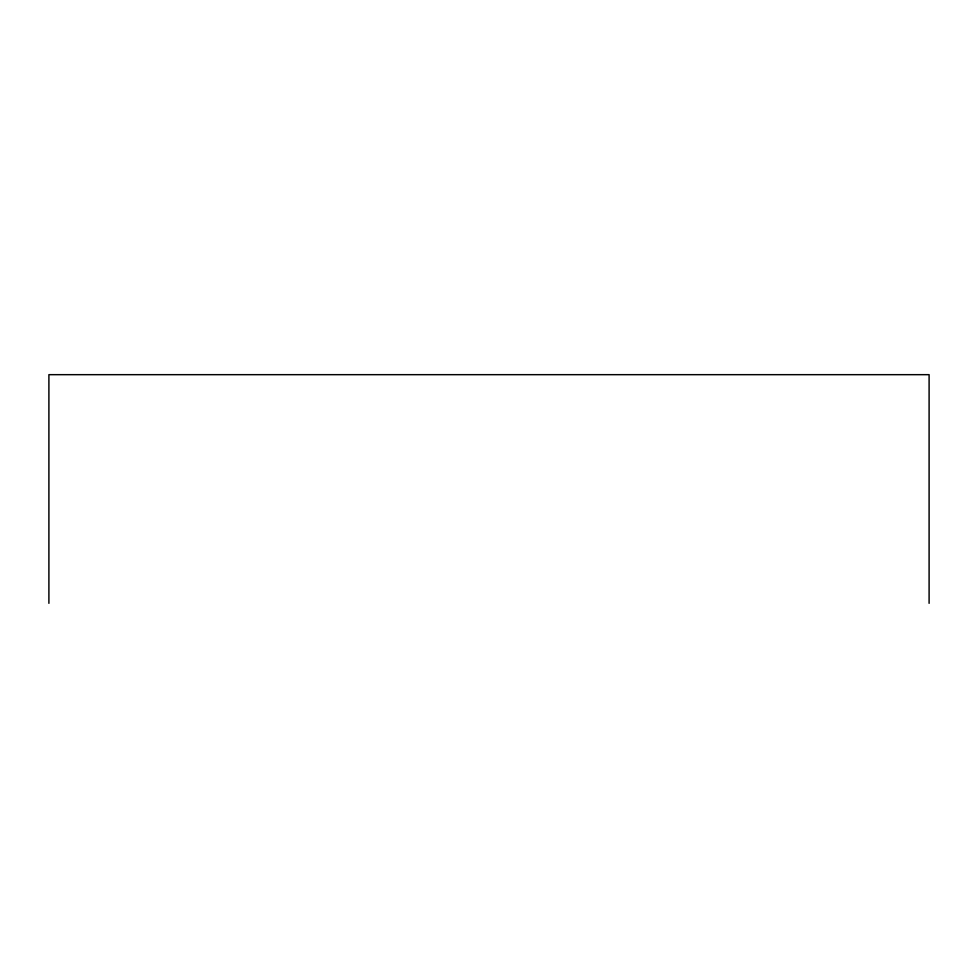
<?xml version="1.0" encoding="UTF-8"?>
<svg xmlns="http://www.w3.org/2000/svg" width="978" height="978" viewBox="0 0 978 978"><rect width="100%" height="100%" fill="white"/><g stroke="black" fill="none" stroke-linecap="round" stroke-linejoin="round"><path stroke-width="1.47" d="M929.1 603.328L929.1 374.672L48.9 374.672L48.9 603.328"/></g></svg>
